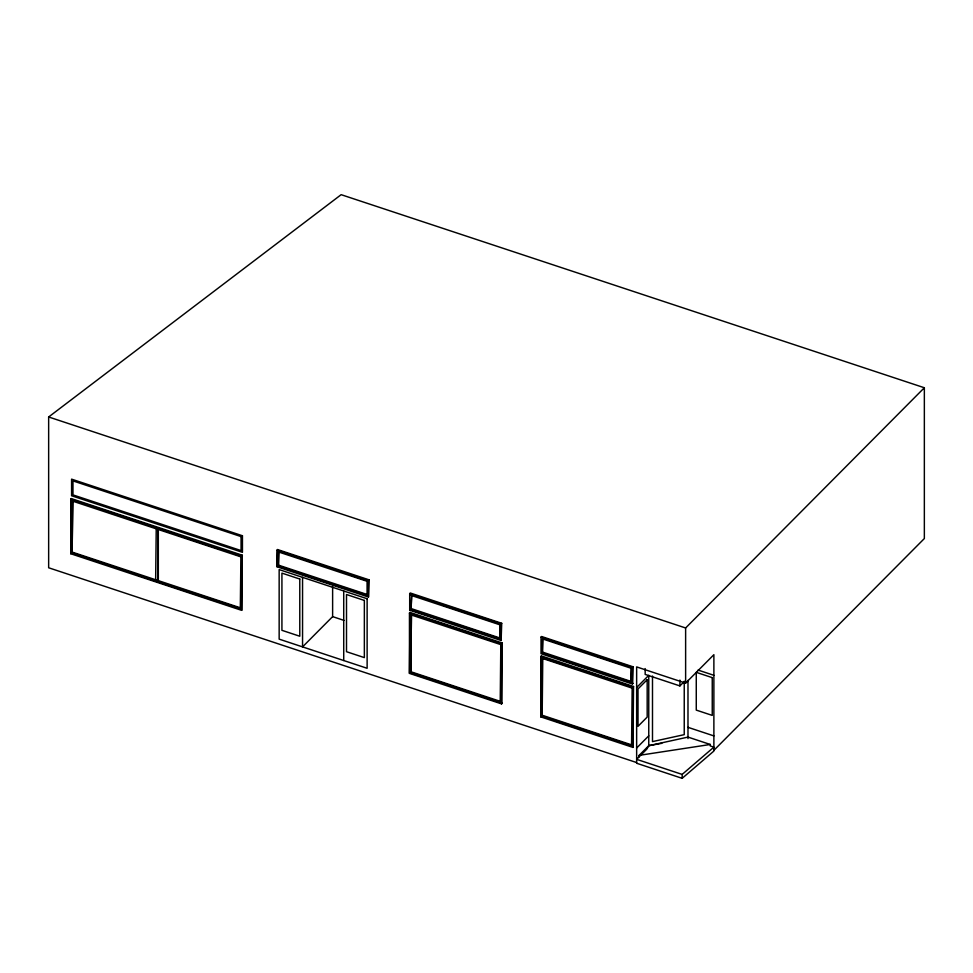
<?xml version="1.0" encoding="UTF-8"?>
<svg xmlns="http://www.w3.org/2000/svg" width="973" height="973" viewBox="0 0 973 973"><rect width="100%" height="100%" fill="white"/><g stroke="black" fill="none" stroke-linecap="round" stroke-linejoin="round"><path stroke-width="1.46" d="M713.878 735.904L713.878 751.059L682.158 778.327L636.646 763.258L636.646 666.906L685.624 683.119L713.878 654.695L713.878 735.904L687.984 727.33M636.646 687.522L648.76 675.335L648.76 745.695L646.765 749.161L636.646 759.341L682.158 774.411L713.878 747.142L710.29 745.95L710.29 744.479L687.984 737.096L648.76 745.695L639.139 755.364L639.139 756.836M70.749 499.198L71.345 498.602L242.301 555.218L241.693 610.363L70.749 553.734L70.749 499.198L241.693 555.826L242.301 555.218M72.136 552.895L72.744 500.365L72.136 552.895L155.644 580.553L156.239 579.957L72.744 552.287M70.749 553.734L71.345 498.602M155.644 580.553L156.239 528.023M157.723 581.246L158.319 580.638L240.915 607.991L240.307 608.599L157.723 581.246L157.723 529.312L158.319 528.716L171.139 532.961M240.307 608.599L240.915 556.07M277.037 550.159L277.633 549.563L369.059 579.847L368.463 597.045L277.037 566.76L277.037 550.159L368.463 580.443L369.059 579.847M278.424 551.922L367.076 581.295L367.076 595.281L278.424 565.909L278.424 551.922L279.02 551.326L317.624 564.109M277.037 566.76L277.633 549.563M278.424 565.909L279.02 551.326M332.62 586.391L332.62 616.627L302.554 646.887L302.554 577.342M409.694 593.603L410.29 593.007L501.715 623.292L501.119 640.489L409.694 610.205L409.694 593.603L501.119 623.888L501.715 623.292M411.08 609.353L411.676 594.771L411.08 609.353L499.733 638.726L500.329 624.143L499.733 638.726M409.694 610.205L410.29 609.609L437.436 618.597M409.451 613.063L410.047 612.455L502.202 642.983L501.606 703.905L409.451 673.377L409.451 613.063L501.606 643.591L502.202 642.983M410.837 672.525L411.433 614.231L410.837 672.525L500.219 702.141L500.815 701.533L411.433 671.929M409.451 673.377L410.047 612.455M500.219 702.141L500.815 643.834M541.024 637.108L541.62 636.512L633.046 666.797L632.45 683.995L541.024 653.71L541.024 637.108L632.45 667.393L633.046 666.797M631.659 667.636L631.063 682.231L542.411 652.859L543.007 638.276M540.781 656.568L541.389 655.96L633.545 686.488L632.949 747.41L540.781 716.882L540.781 656.568L632.949 687.096L633.545 686.488M540.781 716.882L541.389 655.96M542.776 715.435L632.158 745.038L631.562 745.634L542.168 716.031L542.776 657.724M685.624 683.119L685.624 627.974L924.35 387.753L341.146 194.673L48.65 416.979L48.65 567.77L636.646 762.552M631.562 745.634L632.158 687.339M645.172 668.56L645.172 674.411L679.908 685.916L684.055 681.732M636.646 748.018L648.76 735.831M713.878 750.341L924.35 538.543L924.35 387.753M648.76 745.695L661.835 743.311M639.139 755.364L710.29 744.479M48.65 416.979L685.624 627.974M698.055 670.069L713.878 675.311M441.706 604.72L468.877 613.72M474.593 615.617L498.906 623.669M544.442 638.75L568.743 646.802M597.349 656.276L621.65 664.328M351.946 575.481L367.672 580.686M411.08 595.367L499.733 624.739M411.676 608.757L500.329 638.13M543.007 652.263L631.659 681.623M279.02 565.313L367.672 594.673M466.006 628.059L490.295 636.099M560.193 659.256L590.197 669.193M621.625 679.604L633.046 683.399M279.069 566.627L289.066 569.947M303.345 574.678L341.924 587.449M108.733 512.284L154.804 527.548M176.831 534.846L218.122 548.529M235.211 554.184L239.48 555.595M72.136 500.961L155.644 528.631M157.723 529.312L240.307 556.665M459.013 629.981L492.168 640.964M544.211 658.21L577.366 669.193M410.837 614.827L500.219 644.43M631.562 687.935L542.168 658.332L542.168 716.031M332.62 616.627L343.98 620.397M71.345 553.138L104.439 564.097M138.871 575.505L236.597 607.882M410.047 672.769L437.412 681.842M466.213 691.377L502.202 703.297M554.342 720.567L598.979 735.357M622.027 742.983L632.097 746.327M687.984 680.37L687.984 738.556M684.238 681.185L684.238 734.651L652.494 741.608L652.494 676.028M682.158 774.411L682.158 778.327M679.908 680.066L679.908 685.916M632.949 687.096L632.949 747.41M632.45 667.393L632.45 683.995M631.063 682.231L631.063 668.244L542.411 638.872L542.411 652.859M501.606 643.591L501.606 703.905M501.119 623.888L501.119 640.489M368.463 580.443L368.463 597.045M343.724 590.988L343.724 660.521M241.693 555.826L241.693 610.363M158.319 528.716L158.319 581.951M647.179 679.701L638.008 688.933L638.008 726.32L647.179 717.101L647.179 679.701M712.248 677.634L696.267 672.343L696.267 710.108L712.248 715.398L712.248 677.634M242.447 535.746L71.588 479.142L71.588 495.744L242.447 552.336L242.447 535.746M241.061 536.585L72.975 480.905L72.975 494.904L241.061 550.572L241.061 536.585M367.125 598.736L279.154 569.594L279.154 639.139L367.125 668.281L367.125 598.736M299.781 579.032L281.927 573.121L281.927 630.322L299.781 636.233L299.781 579.032M364.352 600.426L346.51 594.515L346.51 651.703L364.352 657.614L364.352 600.426"/></g></svg>
